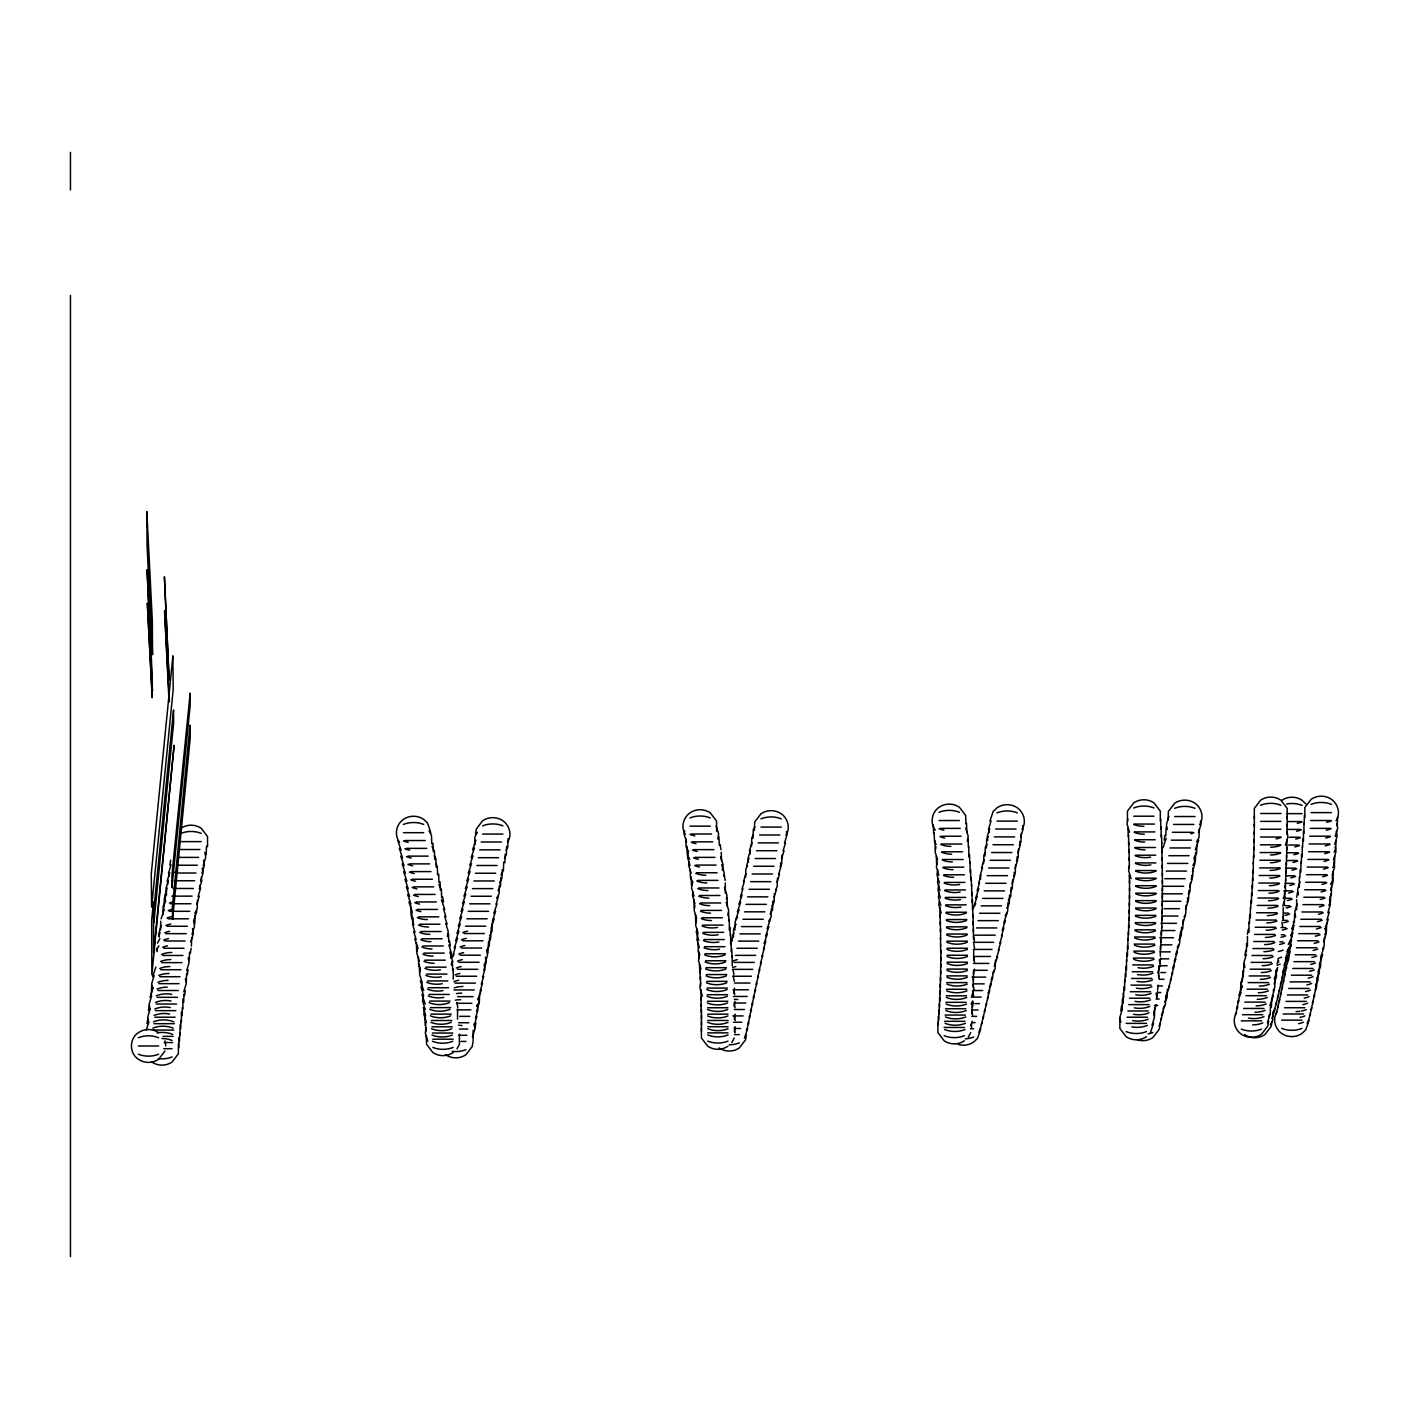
<?xml version="1.0" encoding="UTF-8"?>
<svg xmlns="http://www.w3.org/2000/svg" width="1409" height="1409" viewBox="0 0 1409 1409"><rect width="100%" height="100%" fill="white"/><g stroke="black" fill="none" stroke-linecap="round" stroke-linejoin="round"><path stroke-width="1.5" d="M169.837 865.232L170.683 860.142M160.767 921.187L160.485 929.658M161.084 918.809L164.395 909.157M152.612 976.719L155.906 967.05M151.661 985.437L151.379 993.891M149.97 997.308L153.264 987.639M148.403 1010.64L149.248 1005.568M146.994 1023.674L147.839 1018.601M146.342 1030.067L148.826 1021.93M194.812 923.899L195.094 915.427M196.837 911.306L193.544 920.958M199.285 896.142L196.802 904.261M206.207 854.611L206.489 846.14M207.546 846.703L207.546 836.541L201.276 828.316A17.278 16.432 0 0 0 180.951 828.316M191.395 946.073L191.677 937.601M189.282 960.551L189.563 952.097M190.321 953.347L191.166 948.275M187.274 974.781L188.119 969.709M186.323 981.791L186.604 973.32M184.526 995.599L185.372 990.509M183.681 1002.38L183.963 993.909M182.871 1009.091L182.871 998.928M182.113 1015.73L182.395 1007.259M181.391 1022.282L181.391 1012.12M180.704 1028.746L180.986 1020.292M180.053 1035.139L180.053 1024.977M179.454 1041.445L179.736 1032.973M178.89 1047.644L178.89 1037.5M410.741 906.057L411.023 914.511L413.471 919.091M413.119 920.834L412.555 924.216L415.021 932.353M431.788 843.921L431.506 835.449L429.058 830.87M416.377 942.586L416.659 951.057M433.285 851.74L433.003 843.269M417.381 949.719L416.817 953.1L419.301 961.237M418.35 956.781L418.632 965.235L420.252 968.3M434.747 859.525L434.465 851.054L432.017 846.474M419.266 963.774L419.547 972.228M436.191 867.257L435.909 858.803L434.271 855.739M420.41 969.005L419.565 974.077L422.048 982.214M437.6 874.971L437.318 866.5L435.68 863.453M422.031 982.637L421.168 987.727L423.651 995.864M438.974 882.633L438.692 874.161M440.33 890.259L440.048 881.787M423.44 995.987L422.594 1001.077L425.078 1009.196M441.651 897.815L441.369 889.361L438.903 884.782M424.673 1009.02L423.827 1014.11L426.311 1022.229M424.937 1017.122L425.219 1025.576M425.712 1021.736L425.712 1031.899M426.152 1027.971L425.307 1033.044L427.79 1041.181M426.275 1035.809L426.557 1044.263L432.827 1052.488A17.278 16.432 0 0 0 453.152 1052.488M447.393 936.615L448.238 931.525L445.755 923.406M448.767 942.163L448.485 933.709M450.528 958.173L451.373 953.1L448.89 944.963M452.958 955.196L455.442 947.059M451.496 965.235L452.342 960.163L449.858 952.026M454.262 948.046L457.573 938.376M455.6 940.825L458.894 931.155M456.939 933.533L460.25 923.881M458.312 926.189L461.624 916.537M459.704 918.791L462.997 909.122M461.095 911.324L464.406 901.672M462.504 903.821L465.815 894.151M463.931 896.247L467.224 886.578M465.357 888.621L468.669 878.969M466.802 880.96L470.113 871.308M468.246 873.245L471.557 863.594M469.708 865.496L473.001 855.827M471.152 857.694L474.446 848.042M472.596 849.856L475.907 840.204M452.694 970.537L452.412 962.083M475.502 834.075L476.348 829.003L482.618 820.778A17.278 16.432 0 0 1 502.943 820.778C509.635 825.41 512.26 835.308 507.575 842.212M453.275 979.167L453.275 969.005M457.538 1019.183L457.538 1009.02M475.062 1027.813L475.907 1022.74M476.929 1016.347L474.446 1024.466M481.332 989.928L478.038 999.58M482.53 983.13L480.046 991.249M483.727 976.243L481.244 984.38M473.054 1041.427L472.209 1046.5L465.939 1054.707A17.278 16.432 0 0 1 445.614 1054.707M473.125 1040.353L473.125 1030.208M487.99 953.118L488.271 944.646M494.26 918.791L490.966 928.443M495.651 911.324L492.357 920.993M497.078 903.821L493.766 913.472M498.487 896.247L496.003 904.384M504.862 862.766L505.144 854.312M684.651 830.623L684.087 834.005L686.57 842.142M685.831 838.443L686.113 846.915L688.578 851.494M686.976 846.245L687.257 854.699L689.723 859.279M688.367 852.304L687.522 857.376L690.005 865.513M689.16 861.709L688.596 865.091L691.079 873.228M690.199 869.371L690.48 877.842L692.929 882.421M691.185 876.997L691.467 885.468M692.4 882.879L691.555 887.969L694.038 896.089M693.034 892.108L692.471 895.49L694.954 903.627M693.88 899.594L694.161 908.048M694.972 905.318L694.126 910.408L696.61 918.527M695.465 914.388L695.747 922.86M696.469 920.007L695.623 925.097L698.107 933.234M696.856 928.971L696.293 932.353L698.776 940.49M697.754 934.466L696.909 939.539L699.392 947.676M698.054 943.29L698.336 951.762L699.974 954.809M716.582 831.24L716.582 821.077L710.295 812.852A17.278 16.432 0 0 0 689.987 812.852C683.295 817.484 680.653 827.382 685.338 834.287M698.582 950.37L698.864 958.824M717.797 839.095L718.643 834.005L716.159 825.885M699.357 955.672L698.512 960.762L700.977 968.881M699.498 964.302L699.78 972.774M719.259 845.224L718.977 836.752M700.167 969.48L700.167 979.625M700.502 976.261L700.502 986.423M700.784 982.989L699.938 988.061L702.422 996.198M721.531 860.758L721.249 852.304M701.013 989.629L701.013 999.791M700.925 997.889L701.206 1006.343M722.306 870.163L723.169 865.091L720.686 856.954M701.048 1004.37L701.33 1012.842M701.435 1009.073L701.435 1019.235M723.627 876.151L724.191 872.752L721.707 864.633M701.471 1015.396L701.471 1025.558M701.453 1021.631L701.453 1031.793M701.4 1027.795L701.4 1037.94L707.67 1046.165A17.278 16.432 0 0 0 727.995 1046.165M725.283 893.042L725.283 882.879M726.463 898.872L727.026 895.49L724.543 887.353M727.326 906.357L727.044 897.903M727.854 915.48L728.7 910.408L726.216 902.271M728.893 921.169L728.612 912.697M729.334 930.169L729.334 920.007M730.285 935.735L730.003 927.263M730.637 944.629L730.637 934.466M731.306 941.124L733.79 932.987M735.85 919.249L739.144 909.58M737.365 911.834L740.676 902.183M731.201 951.762L731.201 941.599M738.897 904.367L742.191 894.715M740.429 896.846L742.913 888.727M741.944 889.29L744.428 881.153M743.476 881.664L745.96 873.527M746.488 866.271L748.972 858.134M732.028 957.134L731.747 948.68M732.222 965.834L732.222 955.672M733.649 993.134L734.494 988.061M734.071 1006.343L734.917 1001.271M734.3 1019.235L735.146 1014.163M734.318 1031.793L735.181 1026.721M746.453 1034.629L745.608 1039.701L739.338 1047.926A17.278 16.432 0 0 1 719.03 1047.926M747.686 1028.482L744.392 1038.134M748.954 1022.247L746.471 1030.366M750.24 1015.924L747.756 1024.044M751.561 1009.513L749.077 1017.633M752.899 1003.014L750.416 1011.151M754.255 996.445L751.772 1004.564M755.647 989.787L753.163 997.924M757.056 983.042L754.572 991.179M758.482 976.243L755.999 984.38M759.927 969.357L757.443 977.494M761.388 962.4L758.905 970.537M762.868 955.372L760.384 963.509M764.365 948.275L761.882 956.412M765.862 941.124L763.379 949.243M767.377 933.885L764.065 943.554M768.891 926.594L765.58 936.263M770.406 919.249L767.112 928.901M776.518 889.29L774.034 897.41M779.547 873.985L777.063 882.122M784.038 850.719L781.555 858.856M785.518 842.881L783.034 851.001M933.374 825.005L933.656 833.476M934.185 832.842L934.466 841.296L936.104 844.361M934.96 840.627L935.241 849.099M935.946 846.703L935.1 851.776L937.584 859.913M936.333 856.108L936.615 864.58M937.249 862.097L936.404 867.169L938.87 875.306M937.813 869.74L936.967 874.813L939.451 882.95M938.059 879.005L937.496 882.404L939.979 890.523M938.817 884.852L937.971 889.942L940.437 898.061M939.239 892.355L938.394 897.427L940.86 905.564M939.327 901.478L938.764 904.86L941.247 912.997M939.926 907.167L939.926 917.329M940.208 914.494L940.208 924.639M940.419 921.75L940.419 931.913M940.596 928.954L940.596 939.116M940.437 937.795L940.719 946.267M940.507 944.875L940.789 953.329M940.807 950.194L940.807 960.357M940.789 957.134L940.789 967.296M940.701 964.003L940.701 974.165M940.578 970.801L940.578 980.963M940.402 977.529L940.402 987.691M965.958 823.913L965.676 815.441L959.388 807.234A17.278 16.432 0 0 0 939.081 807.234C931.719 812.236 929.781 823.085 935.259 830.183M940.19 984.186L940.19 994.331M939.909 990.756L939.909 1000.918M966.821 831.786L966.521 823.314M939.592 997.255L939.592 1007.4M939.239 1003.666L939.239 1013.811M938.817 1009.989L938.817 1020.151M938.376 1016.224L938.095 1024.695M967.331 841.296L968.194 836.224L965.711 828.087M937.883 1022.388L937.883 1032.55L944.153 1040.758A17.278 16.432 0 0 0 964.461 1040.758M968.388 847.408L968.106 838.936M968.828 856.866L968.828 846.703M969.779 862.889L969.498 854.418M970.114 872.259L970.114 862.097M970.678 879.885L970.678 869.74M971.488 885.785L971.206 877.314M971.682 895.014L971.682 884.852M972.104 902.5L972.104 892.355M972.474 909.932L972.474 899.787M974.024 905.864L977.318 896.212M975.556 898.396L978.85 888.744M977.071 890.875L979.554 882.756M972.791 917.329L972.791 907.167M978.586 883.302L981.069 875.183M981.562 868.014L984.028 859.877M989.893 821.112L993.186 811.461L997.008 807.815A17.278 16.432 0 0 1 1017.333 807.815C1024.026 812.447 1026.668 822.345 1021.965 829.249M973.073 924.639L973.073 914.494M973.284 931.913L973.284 921.75M973.46 939.116L973.46 928.954M973.672 960.357L973.672 950.194M973.566 974.165L974.429 969.093M973.443 980.963L973.443 970.801M973.267 987.691L973.267 977.529M972.457 1007.4L973.302 1002.327M972.104 1013.811L972.104 1003.666M971.241 1026.386L972.087 1021.314M980.787 1028.764L977.476 1038.433L973.654 1042.061A17.278 16.432 0 0 1 958.173 1044.404M982.232 1022.617L978.938 1032.269M983.711 1016.365L981.228 1024.502M985.208 1010.024L982.725 1018.161M986.723 1003.613L984.239 1011.75M988.237 997.114L985.754 1005.251M989.787 990.527L987.304 998.664M991.32 983.869L988.026 993.521M992.887 977.124L989.594 986.793M994.455 970.308L991.143 979.977M997.607 956.464L994.296 966.116M999.175 949.437L996.691 957.556M1000.76 942.322L998.276 950.459M1002.327 935.171L999.844 943.29M1003.895 927.932L1001.412 936.069M1005.462 920.641L1002.169 930.292M1007.03 913.279L1003.719 922.948M1127.869 818.999L1127.024 824.071L1129.507 832.208M1127.993 828.527L1128.274 836.999M1128.609 834.639L1128.609 844.801M1128.891 842.406L1128.891 852.568M1129.12 850.138L1129.12 860.3M1129.313 857.817L1129.313 867.979M1129.437 865.461L1128.591 870.551L1131.075 878.67M1129.225 874.76L1129.507 883.214M1129.542 880.607L1129.542 890.77M1129.507 888.11L1129.507 898.273M1129.437 895.56L1129.437 905.705M1129.296 902.94L1129.296 913.102M1129.12 910.267L1129.12 920.429M1128.891 917.541L1128.891 927.703M1128.609 924.762L1128.609 934.924M1128.274 931.913L1127.993 940.384M1127.904 938.993L1127.904 949.155M1127.464 946.02L1127.464 956.183M1126.989 952.977L1126.707 961.431M1126.478 959.846L1126.478 970.008M1125.914 966.662L1125.914 976.807M1125.298 973.39L1125.016 981.862M1124.646 980.048L1124.646 990.21M1123.942 986.617L1123.66 995.089M1123.22 993.116L1123.22 1003.278M1120.771 1010.957L1121.617 1005.885M1119.873 1018.284L1119.873 1028.447L1126.143 1036.672A17.278 16.432 0 0 0 1146.468 1036.672M1160.311 821.288L1160.311 811.126L1154.024 802.901A17.278 16.432 0 0 0 1133.717 802.901L1127.429 811.126L1127.429 821.288M1160.752 829.161L1160.752 818.999M1161.139 836.999L1161.139 826.836M1161.756 843.11L1161.474 834.639M1161.756 852.568L1161.756 842.406M1166.141 827.242L1165.859 835.696M1162.918 847.954L1166.212 838.285M1164.133 840.151L1164.979 835.079M1162.002 860.3L1162.002 850.138M1162.178 867.979L1162.178 857.817M1162.302 875.623L1162.302 865.461M1162.39 883.214L1162.39 873.069M1162.407 890.77L1162.407 880.607M1162.372 898.273L1162.372 888.11M1162.302 905.705L1162.302 895.56M1162.178 913.102L1162.178 902.94M1161.985 920.429L1161.985 910.267M1161.756 927.703L1161.756 917.541M1161.474 934.924L1161.756 926.453M1161.139 942.075L1161.139 931.913M1160.769 949.155L1160.769 938.993M1160.347 956.183L1160.347 946.02M1159.871 963.122L1160.717 958.05M1158.779 976.807L1158.779 966.662M1157.511 990.21L1158.357 985.12M1156.824 996.779L1157.67 991.707M1156.155 1004.617L1153.672 1012.754M1154.482 1016.03L1154.764 1007.576M1153.584 1023.374L1150.29 1033.026M1160.047 1024.237L1159.202 1029.31L1152.932 1037.517A17.278 16.432 0 0 1 1137.433 1039.86M1161.615 1018.073L1159.149 1026.192M1163.2 1011.821L1160.717 1019.94M1164.785 1005.48L1161.492 1015.132M1169.558 985.965L1166.265 995.617M1171.161 979.29L1168.677 987.427M1172.746 972.545L1170.263 980.682M1174.331 965.729L1171.848 973.866M1175.899 958.842L1172.605 968.494M1177.466 951.868L1174.173 961.537M1179.034 944.84L1175.722 954.492M1185.128 916.044L1182.644 924.163M1198.689 840.151L1195.378 849.803M1254.345 816.304L1254.345 826.449M1254.292 824.142L1254.292 834.304M1254.204 831.962L1254.204 842.124M1254.045 839.746L1254.045 849.891M1253.834 847.478L1253.834 857.641M1253.587 855.175L1253.305 863.629M1253.27 862.819L1253.27 872.981M1252.918 870.427L1252.918 880.59M1252.495 877.983L1252.495 888.146M1252.037 885.486L1252.037 895.648M1251.527 892.936L1251.527 903.099M1250.963 900.333L1250.681 908.805M1250.347 907.678L1250.347 917.84M1249.695 914.969L1249.413 923.423M1248.99 922.191L1248.99 932.335M1247.388 934.414L1248.233 929.341M1247.441 936.439L1247.441 946.584M1246.613 943.466L1246.331 951.92M1244.887 955.496L1245.732 950.423M1235.358 1014.709L1237.842 1006.572M1236.538 1008.457L1239.022 1000.32M1237.701 1002.116L1240.994 992.447M1242.861 970.854L1242.579 979.325M1243.865 964.108L1243.583 972.58M1238.828 995.687L1242.139 986.018M1287.192 818.576L1287.192 808.414L1280.922 800.206A17.278 16.432 0 0 0 1260.597 800.206L1254.327 808.414L1254.327 818.576M1287.21 826.449L1287.21 816.304M1287.157 834.304L1287.157 824.142M1286.91 849.891L1286.91 839.746M1286.716 857.641L1286.716 847.478M1286.452 865.337L1286.452 855.175M1286.135 872.981L1286.135 862.819M1285.783 880.59L1285.783 870.427M1285.36 888.146L1285.642 879.674M1283.212 917.84L1283.212 907.678M1268.699 1020.873L1267.853 1025.946L1261.583 1034.171A17.278 16.432 0 0 1 1241.259 1034.171C1234.566 1029.539 1231.924 1019.64 1236.626 1012.736M1269.914 1014.709L1267.431 1022.828M1277.576 969.198L1274.282 978.85M1271.411 1007.188L1271.693 998.717M1273.384 995.687L1270.09 1005.339M1274.493 989.188L1272.01 997.308M1304.435 815.424L1304.153 823.895M1303.959 823.296L1303.959 833.441M1303.448 831.116L1303.448 841.261M1272.045 1021.296L1271.2 1026.368L1264.912 1034.593A17.278 16.432 0 0 1 1244.605 1034.593M1302.885 838.901L1302.603 847.355M1275.163 1008.879L1271.869 1018.531M1302.268 846.633L1302.268 856.795M1276.73 1002.539L1273.419 1012.19M1301.599 854.347L1301.317 862.801M1278.28 996.11L1275.797 1004.247M1300.894 862.009L1300.894 872.153M1279.812 989.594L1277.329 997.731M1275.99 1013.987L1278.474 1005.85M1281.345 983.006L1278.861 991.143M1300.12 869.617L1299.838 878.071M1277.417 1007.734L1279.9 999.597M1278.826 1001.394L1281.309 993.257M1282.859 976.349L1280.376 984.468M1299.309 877.173L1299.309 887.335M1280.217 994.965L1282.701 986.828M1284.356 969.603L1281.873 977.723M1281.591 988.449L1284.075 980.329M1285.836 962.77L1282.542 972.439M1296.703 897.234L1297.548 892.144M1282.93 981.862L1285.413 973.742M1287.298 955.883L1284.004 965.535M1296.615 899.558L1296.615 909.703M1284.268 975.204L1286.752 967.067M1285.554 968.459L1288.865 958.807M1288.742 948.926L1285.448 958.578M1294.607 914.194L1294.325 922.648M1286.822 961.643L1290.133 951.973M1290.168 941.881L1289.834 951.181M1293.532 921.416L1293.251 929.887M1337.3 825.586L1337.581 817.114M1309.102 1020.151L1305.791 1029.82L1301.969 1033.449A17.278 16.432 0 0 1 1281.662 1033.449C1274.969 1028.817 1272.327 1018.936 1277.012 1012.032M1310.546 1013.987L1307.253 1023.656M1311.973 1007.734L1309.489 1015.871M1313.382 1001.394L1310.898 1009.531M1314.773 994.965L1312.29 1003.102M1329.339 911.975L1326.855 920.112M1322.628 954.756L1319.317 964.408M1323.826 947.781L1320.532 957.451M1328.317 919.267L1325.006 928.936M171.017 864.879L168.534 873.016L169.098 876.398M169.732 872.629L167.248 880.766L167.812 884.148M168.464 880.343L165.98 888.48L166.544 891.862M167.195 888.005L164.712 896.142L165.558 901.214M166.79 894.081L164.342 898.66L164.06 907.132M165.575 901.654L163.127 906.234L162.845 914.688M161.278 925.519L158.794 933.656L159.358 937.038M158.53 935.911L160.168 932.864M157.456 943.185L159.904 938.605M156.399 950.406L158.865 945.826M203.231 865.531L205.714 857.394L204.869 852.322M201.91 873.351L204.393 865.232L203.548 860.142M200.606 881.153L203.09 873.016L202.244 867.944M199.321 888.903L201.804 880.766L201.24 877.384M154.18 975.521L151.696 983.658L152.26 987.04M198.053 896.6L200.536 888.48L199.972 885.081M194.741 913.402L197.207 908.823L197.489 900.369M151.644 995.881L149.16 1004.018L150.006 1009.091M150.147 1009.073L147.663 1017.21L148.509 1022.282M192.011 934.396L194.495 926.259L193.649 921.187M190.867 941.793L193.35 933.656L192.505 928.584M186.622 970.766L189.105 962.629L188.26 957.539M183.769 991.777L186.252 983.658L185.407 978.568M164.941 1051.061L158.671 1059.269A17.278 16.432 0 0 1 138.346 1059.269C129.152 1053.263 129.152 1038.68 138.346 1032.674A17.278 16.432 0 0 1 158.671 1032.674M477.352 832.332L474.903 836.911L474.622 845.365M506.13 850.12L507.768 847.056L508.05 838.602M504.686 857.993L506.324 854.946L506.606 846.474M452.518 957.204L454.156 954.157M451.25 964.214L452.888 961.167M500.952 875.148L503.418 870.568L503.7 862.114M499.508 882.915L501.956 878.335L502.238 869.864M498.064 890.629L500.512 886.032L500.794 877.578M496.62 898.29L499.085 893.711L499.367 885.239M489.575 935.858L492.023 931.261L492.305 922.807M488.201 943.202L490.667 938.605L490.948 930.151M486.862 950.476L489.31 945.897L489.592 937.425M485.031 963.333L487.514 955.196L486.669 950.124M483.745 970.414L486.228 962.277L485.383 957.204M482.494 977.441L484.96 969.304L484.115 964.214M476.894 1006.308L479.342 1001.729L479.624 993.257M476.577 1011.433L479.06 1003.296L478.215 998.206M456.974 1048.842L459.422 1044.263L459.422 1034.1M475.502 1017.985L477.986 1009.866L477.14 1004.776M472.438 1037.183L474.921 1029.046L474.076 1023.973M754.889 826.872L753.251 829.919L752.97 838.39M753.428 834.744L751.79 837.791L751.508 846.263M751.966 842.582L749.482 850.719L750.046 854.101M750.469 850.384L747.985 858.521L748.549 861.903M747.474 865.866L745.837 868.913L745.555 877.384M737.629 916.942L735.163 921.521L734.882 929.993M736.114 924.234L733.649 928.813L733.367 937.267M785.923 835.22C790.608 828.316 787.983 818.418 781.291 813.803A17.278 16.432 0 0 0 760.966 813.803L754.696 822.011L754.414 830.482M730.637 943.202L732.275 940.138M784.478 843.128L786.962 835.009L786.398 831.609M780.075 866.641L781.713 863.594L781.995 855.122M778.578 874.408L781.062 866.271L780.498 862.889M775.549 889.801L777.187 886.737L777.469 878.283M771.692 906.515L774.14 901.936L774.422 893.465M770.159 914.036L772.608 909.457L772.889 900.985M768.627 921.504L771.093 916.924L771.375 908.453M731.817 1042.519L734.265 1037.94M991.055 820.901L988.572 829.02L989.136 832.42M989.699 828.774L987.216 836.893L987.779 840.292M988.325 836.611L986.687 839.658L986.406 848.13M986.916 844.414L985.278 847.461L984.997 855.932M985.49 852.163L983.852 855.228L983.57 863.682M982.566 867.557L980.083 875.676L980.646 879.075M973.32 908.206L975.768 903.627M1020.644 837.157L1023.128 829.02L1022.564 825.639M1019.306 845.03L1020.944 841.983L1021.226 833.512M1017.914 852.868L1020.398 844.731L1019.834 841.349M1016.523 860.67L1018.143 857.623L1018.425 849.151M1015.079 868.437L1017.562 860.3L1016.999 856.919M1013.635 876.151L1015.273 873.087L1015.554 864.633M1012.155 883.813L1014.639 875.676L1014.075 872.294M1010.658 891.439L1012.296 888.392L1012.578 879.921M1008.333 900.545L1010.799 895.965L1011.081 887.494M1006.819 908.065L1009.267 903.486L1009.549 895.014M1005.269 915.533L1007.734 910.954L1008.016 902.482M971.417 997.396L973.901 989.259L973.055 984.186M971.153 1003.965L972.774 1000.918M992.729 973.091L995.177 968.494L995.459 960.04M968.282 1037.13L970.748 1032.55M1168.924 816.304L1166.441 824.441L1167.286 829.531M1199.623 824.67C1204.308 817.766 1201.666 807.868 1194.973 803.253A17.278 16.432 0 0 0 1174.666 803.253L1168.378 811.461L1168.096 819.932M1198.513 832.578L1200.996 824.441L1200.433 821.06M1196.558 841.983L1199.024 837.386L1199.306 828.932M1194.163 857.605L1196.628 853.026L1196.91 844.555M1192.912 865.373L1195.378 860.776L1195.66 852.322M1124.065 996.48L1122.427 999.545L1122.145 1007.999M1192.454 871.555L1194.938 863.418L1194.092 858.345M1191.133 879.216L1192.771 876.169L1193.053 867.697M1122.392 1009.073L1119.908 1017.21L1120.754 1022.282M1189.777 886.842L1192.261 878.705L1191.697 875.324M1188.403 894.416L1190.041 891.369L1190.323 882.897M1186.994 901.936L1188.632 898.889L1188.914 890.418M1185.568 909.404L1188.051 901.267L1187.488 897.885M1184.124 916.819L1185.744 913.754L1186.026 905.3M1157.705 973.055L1160.188 964.936L1159.343 959.846M1180.319 932.987L1182.785 928.408L1183.067 919.954M1178.805 940.226L1181.27 935.646L1181.552 927.175M1177.272 947.394L1179.738 942.815L1180.02 934.343M1151.998 1025.329L1154.482 1017.21L1153.918 1013.828M1164.662 1002.204L1167.128 997.625L1167.409 989.153M1163.077 1008.703L1165.525 1004.124L1165.807 995.67M1285.431 845.171L1287.914 837.034L1287.069 831.962M1246.454 954.245L1243.971 962.382L1244.816 967.455M1283.264 898.695L1285.748 890.558L1284.902 885.486M1243.478 974.464L1240.994 982.601L1241.84 987.674M1242.403 981.051L1240.783 984.098L1240.501 992.57M1282.754 906.146L1285.237 898.026L1284.392 892.936M1300.084 881.629L1297.601 889.766L1298.464 894.838M1336.067 820.742C1340.752 813.838 1338.127 803.958 1331.435 799.326A17.278 16.432 0 0 0 1311.11 799.326L1304.84 807.533L1304.84 817.696M1297.266 903.838L1294.783 911.975L1295.628 917.065M1335.204 836.506L1337.687 828.369L1336.842 823.296M1334.675 844.326L1337.159 836.189L1336.313 831.116M1291.789 928.513L1293.427 925.466M1294.061 925.519L1292.423 928.584L1292.141 937.038M1334.112 852.11L1335.75 849.046L1336.031 840.592M1290.45 935.752L1292.088 932.688M1292.934 932.617L1290.45 940.754L1291.296 945.844M1276.959 963.633L1278.597 960.568M1288.266 944.435L1290.714 939.856M1333.495 859.86L1335.979 851.723L1335.133 846.633M1290.116 942.709L1291.754 939.662M1276.043 970.519L1277.681 967.455M1286.875 951.551L1289.323 946.971M1291.366 945.087L1288.918 949.666L1288.636 958.138M1332.826 867.557L1334.464 864.492L1334.746 856.038M1332.121 875.218L1334.605 867.081L1333.759 862.009M1274.106 984.063L1276.589 975.926L1275.744 970.854M1273.067 990.738L1274.705 987.674L1274.986 979.22M1330.536 884.359L1332.984 879.762L1333.266 871.308M1330.536 890.382L1333.02 882.263L1332.174 877.173M1329.691 897.903L1331.329 894.838L1331.611 886.384M1268.628 1016.576L1270.249 1013.529L1270.531 1005.057M1328.793 905.353L1330.431 902.306L1330.712 893.834M1327.842 912.768L1330.325 904.631L1329.48 899.558M1270.302 1024.783L1272.767 1020.204L1273.049 1011.75M1324.759 934.625L1326.397 931.578L1326.679 923.106M1323.667 941.793L1326.151 933.656L1325.305 928.584M1322.523 948.891L1324.161 945.844L1324.442 937.372M1318.084 971.294L1320.55 966.715L1320.832 958.261M1316.816 978.128L1319.264 973.531L1319.564 965.077M1315.53 984.856L1317.979 980.277L1318.26 971.823M1315.02 989.999L1316.658 986.952L1316.939 978.48M1313.664 996.586L1316.147 988.449L1315.583 985.067M1311.11 812.623L1331.435 812.623M1260.597 813.504L1280.922 813.504M1286.611 813.645L1302.11 813.645M1133.717 816.198L1154.024 816.198M1174.666 816.533L1194.973 816.533M939.081 820.531L959.388 820.531M1310.705 820.514L1331.012 820.514M997.008 821.112L1017.333 821.112M1260.615 821.377L1280.922 821.377M1287.615 821.553L1301.335 821.553M1134.157 824.071L1154.464 824.071M1173.574 824.441L1193.881 824.441M689.987 826.15L710.295 826.15M760.966 827.083L781.291 827.083M939.944 828.386L960.251 828.386M1310.247 828.369L1330.554 828.369M995.687 829.02L1016.012 829.02M1260.579 829.232L1280.887 829.232M1286.769 829.408L1300.489 829.408M1134.544 831.909L1154.852 831.909M1172.429 832.314L1192.736 832.314M403.397 832.684L423.704 832.684M691.203 834.005L711.527 834.005M482.618 834.075L502.943 834.075M759.539 835.009L779.846 835.009M940.754 836.224L961.061 836.224M1309.736 836.189L1330.043 836.189M994.349 836.893L1014.656 836.893M1260.474 837.034L1280.781 837.034M1289.446 837.245L1299.609 837.245M1134.879 839.729L1155.204 839.729M1171.249 840.151L1191.556 840.151M404.911 840.539L425.236 840.539M180.951 841.613L201.276 841.613M692.4 841.842L712.707 841.842M481.173 841.983L501.498 841.983M758.077 842.881L778.384 842.881M941.511 844.026L961.819 844.026M1309.155 843.973L1329.48 843.973M992.958 844.731L1013.282 844.731M1260.315 844.819L1280.64 844.819M1288.531 845.03L1298.675 845.03M1135.161 847.496L1155.486 847.496M1170.034 847.954L1190.341 847.954M406.408 848.359L426.716 848.359M179.612 849.521L199.919 849.521M479.729 849.856L500.036 849.856M693.545 849.627L713.852 849.627M756.598 850.719L776.923 850.719M942.234 851.776L962.541 851.776M1308.538 851.723L1328.863 851.723M991.566 852.533L1011.873 852.533M1260.122 852.551L1280.429 852.551M1287.544 852.78L1297.707 852.78M1135.407 855.21L1155.715 855.21M1168.783 855.703L1189.09 855.703M407.87 856.126L428.195 856.126M178.274 857.394L198.599 857.394M694.655 857.376L714.962 857.376M478.267 857.694L498.592 857.694M755.118 858.521L775.426 858.521M942.903 859.508L963.21 859.508M1307.887 859.42L1328.194 859.42M990.122 860.3L1010.447 860.3M1259.857 860.247L1280.182 860.247M1286.523 860.494L1296.685 860.494M1135.584 862.907L1155.891 862.907M1167.497 863.418L1187.805 863.418M409.315 863.876L429.639 863.876M695.729 865.091L716.036 865.091M176.953 865.232L197.278 865.232M476.823 865.496L497.13 865.496M753.621 866.271L773.928 866.271M943.519 867.169L963.826 867.169M1307.165 867.081L1327.472 867.081M988.678 868.014L1008.985 868.014M1259.558 867.909L1279.865 867.909M1285.466 868.155L1295.628 868.155M1135.707 870.551L1156.032 870.551M1166.176 871.079L1186.501 871.079M410.724 871.59L431.048 871.59M696.75 872.752L717.075 872.752M175.649 873.016L195.974 873.016M475.379 873.245L495.686 873.245M752.107 873.985L772.431 873.985M944.083 874.813L964.408 874.813M1306.407 874.69L1326.714 874.69M987.198 875.676L1007.523 875.676M1259.188 875.5L1279.495 875.5M1286.153 875.782L1294.536 875.782M1135.795 878.142L1156.102 878.142M1164.838 878.705L1185.145 878.705M412.115 879.251L432.422 879.251M697.737 880.378L718.062 880.378M174.364 880.766L194.689 880.766M473.935 880.96L494.242 880.96M750.592 881.664L770.917 881.664M944.611 882.404L964.918 882.404M1305.597 882.263L1325.904 882.263M1258.765 883.056L1279.09 883.056M985.719 883.302L1006.026 883.302M1285.008 883.355L1293.392 883.355M1135.813 885.697L1156.12 885.697M1163.447 886.279L1183.771 886.279M413.453 886.86L433.778 886.86M698.688 887.969L718.995 887.969M173.096 888.48L193.403 888.48M472.491 888.621L492.798 888.621M749.077 889.29L769.384 889.29M1304.734 889.766L1325.041 889.766M945.087 889.942L965.394 889.942M1258.307 890.558L1278.632 890.558M984.204 890.875L1004.511 890.875M1283.828 890.858L1292.212 890.858M1135.795 893.183L1156.102 893.183M1162.038 893.799L1182.362 893.799M414.774 894.433L435.082 894.433M699.586 895.49L719.893 895.49M171.845 896.142L192.152 896.142M471.064 896.247L491.371 896.247M747.545 896.846L767.87 896.846M945.509 897.427L965.817 897.427M1303.836 897.234L1324.143 897.234M1257.797 898.026L1278.104 898.026M1286.188 898.326L1290.996 898.326M982.672 898.396L1002.997 898.396M1135.707 900.633L1156.014 900.633M1162.214 901.267L1180.936 901.267M416.042 901.954L436.367 901.954M700.449 902.975L720.756 902.975M170.612 903.75L190.919 903.75M469.637 903.821L489.945 903.821M746.03 904.367L766.337 904.367M1302.885 904.631L1323.21 904.631M945.879 904.86L966.204 904.86M1257.233 905.423L1277.54 905.423M981.14 905.864L1001.447 905.864M1284.938 905.74L1289.746 905.74M1135.584 908.012L1155.891 908.012M1163.975 908.682L1179.474 908.682M417.293 909.439L437.6 909.439M701.259 910.408L721.567 910.408M169.397 911.306L189.722 911.306M468.228 911.324L488.536 911.324M744.498 911.834L764.805 911.834M1301.898 911.975L1322.223 911.975M946.214 912.239L966.521 912.239M1256.617 912.75L1276.941 912.75M979.59 913.279L999.897 913.279M1283.652 913.085L1288.46 913.085M1135.39 915.357L1155.715 915.357M1162.495 916.044L1177.994 916.044M418.508 916.854L438.815 916.854M702.017 917.77L722.341 917.77M168.217 918.809L188.524 918.809M466.819 918.791L487.144 918.791M742.966 919.249L763.291 919.249M1300.877 919.267L1321.184 919.267M946.478 919.566L966.785 919.566M1255.965 920.042L1276.29 920.042M978.022 920.641L998.347 920.641M1282.331 920.376L1287.157 920.376M1135.161 922.631L1155.486 922.631M1160.998 923.335L1176.497 923.335M419.671 924.216L439.978 924.216M702.739 925.097L723.064 925.097M465.446 926.189L485.753 926.189M167.055 926.259L187.362 926.259M1299.82 926.488L1320.127 926.488M741.451 926.594L761.758 926.594M946.707 926.84L967.014 926.84M1255.26 927.263L1275.585 927.263M1280.992 927.615L1285.818 927.615M976.472 927.932L996.779 927.932M1134.879 929.834L1155.204 929.834M1161.263 930.556L1174.983 930.556M420.798 931.525L441.105 931.525M703.408 932.353L723.733 932.353M464.072 933.533L484.379 933.533M165.91 933.656L186.235 933.656M1298.711 933.656L1319.018 933.656M739.936 933.885L760.244 933.885M946.866 934.044L967.19 934.044M1254.521 934.414L1274.828 934.414M1281.239 934.783L1284.444 934.783M974.887 935.171L995.212 935.171M1134.562 936.985L1154.869 936.985M1159.73 937.725L1173.45 937.725M421.89 938.781L442.197 938.781M704.042 939.539L724.349 939.539M462.716 940.825L483.04 940.825M1297.566 940.754L1317.891 940.754M164.8 941.001L185.125 941.001M738.422 941.124L758.729 941.124M946.989 941.177L967.314 941.177M1253.728 941.511L1274.035 941.511M1279.83 941.881L1283.053 941.881M973.32 942.322L993.627 942.322M1134.175 944.083L1154.482 944.083M1161.756 944.84L1171.901 944.84M422.929 945.967L443.254 945.967M704.623 946.689L724.931 946.689M1296.403 947.781L1316.711 947.781M461.395 948.046L481.702 948.046M163.726 948.275L184.051 948.275M736.925 948.275L757.232 948.275M947.059 948.257L967.384 948.257M1252.883 948.539L1273.208 948.539M973.337 949.437L992.059 949.437M1133.752 951.093L1154.059 951.093M1160.188 951.868L1170.351 951.868M423.933 953.1L444.258 953.1M705.152 953.752L725.459 953.752M1295.188 954.756L1315.495 954.756M460.074 955.196L480.399 955.196M947.095 955.267L967.402 955.267M162.687 955.478L182.994 955.478M735.428 955.372L755.752 955.372M1252.02 955.496L1272.327 955.496M974.975 956.464L990.474 956.464M1133.276 958.05L1153.584 958.05M1160.4 958.842L1168.783 958.842M424.902 960.163L445.209 960.163M705.627 960.762L725.934 960.762M1293.955 961.643L1314.262 961.643M458.788 962.277L479.113 962.277M947.059 962.206L967.367 962.206M161.665 962.629L181.972 962.629M733.966 962.4L754.273 962.4M1251.104 962.382L1271.411 962.382M973.408 963.421L988.907 963.421M1132.748 964.936L1153.073 964.936M1158.832 965.729L1167.198 965.729M425.817 967.155L446.125 967.155M706.05 967.684L726.375 967.684M1292.687 968.459L1312.994 968.459M946.989 969.093L967.296 969.093M457.538 969.304L477.845 969.304M732.504 969.357L752.811 969.357M1250.135 969.198L1270.46 969.198M160.679 969.709L180.986 969.709M973.619 970.308L987.322 970.308M1132.184 971.734L1152.509 971.734M1160.805 972.545L1165.613 972.545M426.698 974.077L447.005 974.077M706.437 974.552L726.762 974.552M1291.384 975.204L1311.691 975.204M946.848 975.891L967.173 975.891M1249.149 975.926L1269.456 975.926M456.287 976.243L476.612 976.243M732.662 976.243L751.367 976.243M159.728 976.719L180.035 976.719M972.051 977.124L985.754 977.124M1131.586 978.462L1151.893 978.462M1159.22 979.29L1164.028 979.29M427.526 980.946L447.833 980.946M706.772 981.351L727.097 981.351M1290.063 981.862L1310.37 981.862M946.689 982.619L966.997 982.619M1248.11 982.601L1268.435 982.601M455.089 983.13L475.397 983.13M734.441 983.042L749.94 983.042M158.812 983.658L179.137 983.658M974.042 983.869L984.204 983.869M1130.916 985.12L1151.241 985.12M1157.617 985.965L1162.443 985.965M428.301 987.727L448.608 987.727M707.054 988.061L727.379 988.061M1288.707 988.449L1309.031 988.449M946.461 989.259L966.768 989.259M1247.053 989.188L1267.36 989.188M453.909 989.928L474.217 989.928M733.032 989.787L748.531 989.787M157.931 990.509L178.256 990.509M972.492 990.527L982.654 990.527M1130.229 991.707L1150.537 991.707M1157.634 992.552L1160.84 992.552M429.041 994.437L449.348 994.437M707.3 994.701L727.608 994.701M1287.35 994.965L1307.658 994.965M1245.961 995.687L1266.268 995.687M946.196 995.828L966.504 995.828M457.573 996.656L473.072 996.656M733.42 996.445L747.14 996.445M972.738 997.114L981.122 997.114M157.086 997.308L177.411 997.308M1129.49 998.206L1149.797 998.206M1156.032 999.051L1159.255 999.051M429.727 1001.077L450.035 1001.077M707.477 1001.271L727.801 1001.271M1285.941 1001.394L1306.266 1001.394M1244.834 1002.116L1265.141 1002.116M945.879 1002.327L966.187 1002.327M735.621 1003.014L745.766 1003.014M456.446 1003.296L471.945 1003.296M974.781 1003.613L979.59 1003.613M156.293 1004.018L176.601 1004.018M1128.715 1004.617L1149.022 1004.617M1154.447 1005.48L1157.67 1005.48M430.361 1007.629L450.669 1007.629M707.617 1007.752L727.925 1007.752M1284.532 1007.734L1304.857 1007.734M1243.671 1008.457L1263.979 1008.457M945.509 1008.738L965.817 1008.738M734.283 1009.513L744.428 1009.513M457.132 1009.866L470.853 1009.866M973.267 1010.024L978.093 1010.024M155.518 1010.64L175.843 1010.64M1127.887 1010.957L1148.212 1010.957M1283.106 1013.987L1303.413 1013.987M430.96 1014.11L451.267 1014.11M707.705 1014.163L728.013 1014.163M1242.474 1014.709L1262.799 1014.709M945.104 1015.061L965.412 1015.061M732.962 1015.924L743.124 1015.924M459.651 1016.347L469.796 1016.347M971.77 1016.365L976.596 1016.365M154.796 1017.21L175.103 1017.21M1127.041 1017.21L1147.349 1017.21M1281.662 1020.151L1301.969 1020.151M431.489 1020.503L451.813 1020.503M707.741 1020.486L728.066 1020.486M1241.259 1020.873L1261.583 1020.873M944.646 1021.314L964.971 1021.314M733.455 1022.247L741.821 1022.247M458.629 1022.74L468.774 1022.74M971.911 1022.617L975.116 1022.617M1126.143 1023.374L1146.468 1023.374M154.109 1023.674L174.417 1023.674M431.999 1026.809L452.307 1026.809M707.741 1026.721L728.048 1026.721M944.153 1027.46L964.461 1027.46M735.745 1028.482L740.57 1028.482M970.449 1028.764L973.654 1028.764M459.422 1029.046L467.788 1029.046M153.458 1030.067L173.783 1030.067M432.44 1033.044L452.747 1033.044M707.67 1032.867L727.995 1032.867M734.529 1034.629L739.338 1034.629M458.471 1035.28L466.855 1035.28M163.021 1036.355L173.166 1036.355M432.827 1039.19L453.152 1039.19M461.113 1041.427L465.939 1041.427M164.237 1042.572L172.62 1042.572M138.346 1045.971L158.671 1045.971M163.726 1048.701L172.092 1048.701M1305.932 803.993L1302.11 800.347A17.278 16.432 0 0 0 1281.803 800.347M441.44 899.77L444.733 909.439M443.465 908.717L445.931 916.854M444.628 916.097L447.111 924.216M399.575 842.335C394.097 835.238 396.035 824.388 403.397 819.386A17.278 16.432 0 0 1 423.704 819.386L427.526 823.015L430.837 832.684M401.089 850.191L397.796 840.539M402.587 858.011L399.293 848.359M404.048 865.795L400.755 856.126M405.493 873.545L402.199 863.876M406.902 881.241L403.608 871.59M408.293 888.903L404.982 879.251M409.632 896.529L406.338 886.86M410.952 904.102L407.641 894.433M413.859 924.991L411.375 916.854L412.221 911.782L408.927 901.954M416.166 939.662L413.682 931.525M418.068 948.433L414.757 938.781M423.704 990.597L420.393 980.946M425.219 1004.089L421.907 994.437M425.712 1015.766L423.246 1007.629M1284.11 902.024L1284.673 905.423M1282.842 916.66L1283.405 920.042M1281.855 922.191L1282.701 927.263M1277.963 959.001L1278.527 962.382M1158.445 975.081L1159.008 978.462M1156.084 993.116L1156.93 998.206M973.584 936.104L974.429 941.177M973.654 943.185L974.5 948.257M973.654 957.134L974.5 962.206M972.774 990.756L973.619 995.828M971.699 1009.989L972.545 1015.061M971.03 1024.079L971.594 1027.46M720.14 844.555L720.985 849.627M724.332 875.306L725.177 880.378M733.032 969.48L733.878 974.552M733.367 976.261L734.212 981.351M733.878 989.629L734.723 994.701M734.212 1002.68L735.058 1007.752M734.336 1015.396L735.181 1020.486M734.265 1027.795L735.111 1032.867M442.637 896.881L443.483 901.954M449.524 940.895L450.369 945.967M456.956 1002.539L457.802 1007.629M178.379 1043.629L178.379 1053.773L172.092 1061.999A17.278 16.432 0 0 1 151.785 1061.999M156.61 948.275L157.174 951.656M164.941 1040.899L165.786 1045.971M169.379 700.942L164.571 610.802L169.062 702.105M70.45 152.401L70.45 189.951M70.45 295.45L70.45 1256.599M408.205 842.335A17.278 10.162 0 0 1 403.397 840.891M403.397 824.459A17.278 10.162 0 0 1 423.704 824.459M694.796 835.819A17.278 10.162 0 0 1 689.987 834.375M689.987 817.942A17.278 10.162 0 0 1 710.295 817.942M943.907 830.183A17.278 10.162 0 0 1 939.081 828.739M939.081 812.306A17.278 10.162 0 0 1 959.388 812.306M1143.861 826.361A17.278 10.162 0 0 1 1133.717 824.424M1133.717 807.991A17.278 10.162 0 0 1 1154.024 807.991M1260.597 805.279A17.278 10.162 0 0 1 1280.922 805.279M1331.435 820.831A17.278 10.162 0 0 1 1326.609 822.275M1311.11 804.398A17.278 10.162 0 0 1 1331.435 804.398M1302.11 821.87A17.278 10.162 0 0 1 1297.302 823.314M1286.611 803.993A17.278 10.162 0 0 1 1302.11 805.437M1174.666 808.326A17.278 10.162 0 0 1 1194.973 808.326M997.008 812.905A17.278 10.162 0 0 1 1017.333 812.905M760.966 818.876A17.278 10.162 0 0 1 781.291 818.876M482.618 825.868A17.278 10.162 0 0 1 502.943 825.868M180.951 833.406A17.278 10.162 0 0 1 201.276 833.406M409.737 850.191A17.278 10.162 0 0 1 404.911 848.746M696.028 843.674A17.278 10.162 0 0 1 691.203 842.23M944.752 838.056A17.278 10.162 0 0 1 939.944 836.611M1144.319 834.234A17.278 10.162 0 0 1 1134.157 832.296M1331.012 828.721A17.278 10.162 0 0 1 1326.204 830.165M1301.335 829.76A17.278 10.162 0 0 1 1296.509 831.204M1193.881 832.666A17.278 10.162 0 0 1 1190.746 833.723M411.217 858.011A17.278 10.162 0 0 1 406.408 856.566M697.208 851.494A17.278 10.162 0 0 1 692.4 850.05M950.899 846.386A17.278 10.162 0 0 1 940.754 844.449M1144.707 842.071A17.278 10.162 0 0 1 1134.544 840.134M1280.887 837.439A17.278 10.162 0 0 1 1276.061 838.883M1330.554 836.576A17.278 10.162 0 0 1 1325.746 838.02M1300.489 837.633A17.278 10.162 0 0 1 1295.681 839.077M412.696 865.795A17.278 10.162 0 0 1 407.87 864.351M698.353 859.279A17.278 10.162 0 0 1 693.545 857.852M951.674 854.171A17.278 10.162 0 0 1 941.511 852.234M1145.041 849.874A17.278 10.162 0 0 1 1134.879 847.936M1280.781 845.259A17.278 10.162 0 0 1 1270.636 847.196M1330.043 844.414A17.278 10.162 0 0 1 1325.217 845.84M1299.609 845.453A17.278 10.162 0 0 1 1294.783 846.897M414.14 873.545A17.278 10.162 0 0 1 409.315 872.101M699.463 867.046A17.278 10.162 0 0 1 694.655 865.602M952.378 861.938A17.278 10.162 0 0 1 942.234 860.001M1150.66 857.148A17.278 10.162 0 0 1 1135.161 855.703M1280.64 853.044A17.278 10.162 0 0 1 1270.478 854.981M1329.48 852.198A17.278 10.162 0 0 1 1324.654 853.625M1298.675 853.255A17.278 10.162 0 0 1 1293.867 854.699M415.549 881.241A17.278 10.162 0 0 1 410.724 879.797M705.874 875.253A17.278 10.162 0 0 1 695.729 873.298M953.048 869.652A17.278 10.162 0 0 1 942.903 867.715M1150.906 864.879A17.278 10.162 0 0 1 1135.407 863.435M1280.429 860.776A17.278 10.162 0 0 1 1270.266 862.713M1328.863 859.93A17.278 10.162 0 0 1 1324.037 861.375M1297.707 861.005A17.278 10.162 0 0 1 1292.881 862.449M174.364 872.558A17.278 10.162 0 0 1 177.499 871.484M416.923 888.903A17.278 10.162 0 0 1 412.115 887.459M706.913 882.915A17.278 10.162 0 0 1 696.75 880.977M953.682 877.331A17.278 10.162 0 0 1 943.519 875.394M1155.891 871.114A17.278 10.162 0 0 1 1135.584 871.114M1280.182 868.472A17.278 10.162 0 0 1 1270.02 870.41M1328.194 867.645A17.278 10.162 0 0 1 1323.368 869.089M1296.685 868.719A17.278 10.162 0 0 1 1291.877 870.163M418.279 896.529A17.278 10.162 0 0 1 413.453 895.085M707.899 890.541A17.278 10.162 0 0 1 697.737 888.603M959.582 884.465A17.278 10.162 0 0 1 944.083 883.02M1156.032 878.758A17.278 10.162 0 0 1 1135.707 878.758M1279.865 876.116A17.278 10.162 0 0 1 1269.703 878.054M1327.472 875.288A17.278 10.162 0 0 1 1322.664 876.733M1295.628 876.38A17.278 10.162 0 0 1 1290.803 877.825M419.583 904.102A17.278 10.162 0 0 1 414.774 902.658M708.85 898.114A17.278 10.162 0 0 1 698.688 896.177M960.11 892.056A17.278 10.162 0 0 1 944.611 890.611M1156.102 886.367A17.278 10.162 0 0 1 1135.795 886.367M1279.495 883.725A17.278 10.162 0 0 1 1269.35 885.662M1326.714 882.915A17.278 10.162 0 0 1 1321.889 884.359M1294.536 883.989A17.278 10.162 0 0 1 1289.711 885.433M420.868 911.623A17.278 10.162 0 0 1 416.042 910.179M709.749 905.652A17.278 10.162 0 0 1 699.586 903.715M960.586 899.594A17.278 10.162 0 0 1 945.087 898.149M1156.12 893.905A17.278 10.162 0 0 1 1135.813 893.905M1279.09 891.281A17.278 10.162 0 0 1 1268.928 893.218M1325.904 890.47A17.278 10.162 0 0 1 1321.078 891.915M1293.392 891.562A17.278 10.162 0 0 1 1288.566 893.007M169.397 903.081A17.278 10.162 0 0 1 174.223 901.637M427.455 919.584A17.278 10.162 0 0 1 417.293 917.646M710.594 913.138A17.278 10.162 0 0 1 700.449 911.2M961.008 907.079A17.278 10.162 0 0 1 945.509 905.635M1156.102 901.408A17.278 10.162 0 0 1 1135.795 901.408M1278.632 898.783A17.278 10.162 0 0 1 1268.47 900.721M1325.041 897.991A17.278 10.162 0 0 1 1320.233 899.435M1292.212 899.083A17.278 10.162 0 0 1 1287.386 900.527M168.217 910.601A17.278 10.162 0 0 1 173.025 909.157M428.653 927.016A17.278 10.162 0 0 1 418.508 925.079M711.422 920.553A17.278 10.162 0 0 1 701.259 918.615M966.204 913.085A17.278 10.162 0 0 1 945.879 913.085M1156.014 908.84A17.278 10.162 0 0 1 1135.707 908.84M1278.104 906.234A17.278 10.162 0 0 1 1267.959 908.171M1324.143 905.441A17.278 10.162 0 0 1 1319.335 906.885M1290.996 906.551A17.278 10.162 0 0 1 1286.188 907.995M167.055 918.052A17.278 10.162 0 0 1 171.863 916.607M429.833 934.378A17.278 10.162 0 0 1 419.671 932.441M717.516 927.439A17.278 10.162 0 0 1 702.017 925.995M966.521 920.464A17.278 10.162 0 0 1 946.214 920.464M1155.891 916.237A17.278 10.162 0 0 1 1135.584 916.237M1277.54 913.631A17.278 10.162 0 0 1 1267.396 915.568M1323.21 912.856A17.278 10.162 0 0 1 1318.384 914.3M1289.746 913.965A17.278 10.162 0 0 1 1284.938 915.392M165.91 925.449A17.278 10.162 0 0 1 170.736 924.005M430.96 941.688A17.278 10.162 0 0 1 420.798 939.75M718.238 934.748A17.278 10.162 0 0 1 702.739 933.304M966.785 927.791A17.278 10.162 0 0 1 946.478 927.791M1155.715 923.564A17.278 10.162 0 0 1 1135.39 923.564M1276.941 920.975A17.278 10.162 0 0 1 1266.779 922.913M1322.223 920.2A17.278 10.162 0 0 1 1317.397 921.645M1288.46 921.31A17.278 10.162 0 0 1 1283.652 922.754M164.8 932.776A17.278 10.162 0 0 1 169.626 931.331M432.052 948.944A17.278 10.162 0 0 1 421.89 947.007M718.907 942.005A17.278 10.162 0 0 1 703.408 940.56M967.014 935.048A17.278 10.162 0 0 1 946.707 935.048M1155.486 930.838A17.278 10.162 0 0 1 1135.161 930.838M1276.29 928.249A17.278 10.162 0 0 1 1266.127 930.204M1321.184 927.492A17.278 10.162 0 0 1 1316.376 928.936M1287.157 928.601A17.278 10.162 0 0 1 1282.331 930.046M462.716 932.599A17.278 10.162 0 0 1 467.541 931.155M163.726 940.05A17.278 10.162 0 0 1 168.552 938.605M433.091 956.13A17.278 10.162 0 0 1 422.929 954.192M719.541 949.208A17.278 10.162 0 0 1 704.042 947.764M967.19 942.251A17.278 10.162 0 0 1 946.866 942.251M1155.204 938.059A17.278 10.162 0 0 1 1134.879 938.059M1275.585 935.47A17.278 10.162 0 0 1 1265.423 937.425M1320.127 934.713A17.278 10.162 0 0 1 1315.301 936.157M1285.818 935.84A17.278 10.162 0 0 1 1280.992 937.267M461.395 939.821A17.278 10.162 0 0 1 466.203 938.376M162.687 947.271A17.278 10.162 0 0 1 167.495 945.826M434.095 963.263A17.278 10.162 0 0 1 423.933 961.308M724.931 954.897A17.278 10.162 0 0 1 704.623 954.897M967.314 949.402A17.278 10.162 0 0 1 946.989 949.402M1154.869 945.21A17.278 10.162 0 0 1 1134.562 945.21M1274.828 942.639A17.278 10.162 0 0 1 1264.666 944.576M1319.018 941.881A17.278 10.162 0 0 1 1314.21 943.326M1284.444 943.008A17.278 10.162 0 0 1 1279.619 944.435M460.074 946.971A17.278 10.162 0 0 1 464.9 945.527M161.665 954.404A17.278 10.162 0 0 1 171.828 952.466M440.401 969.815A17.278 10.162 0 0 1 424.902 968.37M725.459 961.977A17.278 10.162 0 0 1 705.152 961.977M967.384 956.482A17.278 10.162 0 0 1 947.059 956.482M1154.482 952.29A17.278 10.162 0 0 1 1134.175 952.29M1274.035 949.736A17.278 10.162 0 0 1 1263.873 951.674M1317.891 948.979A17.278 10.162 0 0 1 1313.065 950.423M1283.053 950.106A17.278 10.162 0 0 1 1278.227 951.551M458.788 954.069A17.278 10.162 0 0 1 463.614 952.625M160.679 961.484A17.278 10.162 0 0 1 170.841 959.547M441.316 976.824A17.278 10.162 0 0 1 425.817 975.38M725.934 968.969A17.278 10.162 0 0 1 705.627 968.969M967.402 963.492A17.278 10.162 0 0 1 947.095 963.492M1154.059 959.318A17.278 10.162 0 0 1 1133.752 959.318M1273.208 956.764A17.278 10.162 0 0 1 1263.045 958.701M1316.711 956.006A17.278 10.162 0 0 1 1311.885 957.451M1281.626 957.134A17.278 10.162 0 0 1 1278.491 958.208M457.538 961.079A17.278 10.162 0 0 1 462.346 959.635M159.728 968.494A17.278 10.162 0 0 1 169.89 966.556M442.179 983.746A17.278 10.162 0 0 1 426.698 982.302M726.375 975.909A17.278 10.162 0 0 1 706.05 975.909M967.367 970.431A17.278 10.162 0 0 1 947.059 970.431M1153.584 966.257A17.278 10.162 0 0 1 1138.085 967.701M1272.327 963.721A17.278 10.162 0 0 1 1262.165 965.658M1315.495 962.963A17.278 10.162 0 0 1 1310.687 964.408M1280.182 964.108A17.278 10.162 0 0 1 1277.047 965.165M732.504 961.132A17.278 10.162 0 0 1 737.312 959.705M456.287 968.036A17.278 10.162 0 0 1 461.113 966.592M158.812 975.433A17.278 10.162 0 0 1 168.974 973.496M443.007 990.597A17.278 10.162 0 0 1 427.526 989.153M726.762 982.778A17.278 10.162 0 0 1 706.437 982.778M967.296 977.3A17.278 10.162 0 0 1 946.989 977.3M1153.073 973.143A17.278 10.162 0 0 1 1137.574 974.588M1271.411 970.607A17.278 10.162 0 0 1 1261.249 972.545M1314.262 969.85A17.278 10.162 0 0 1 1309.454 971.294M732.557 967.455A17.278 10.162 0 0 1 735.868 966.574M455.089 974.905A17.278 10.162 0 0 1 459.898 973.46M157.931 982.302A17.278 10.162 0 0 1 168.094 980.365M443.8 997.378A17.278 10.162 0 0 1 428.301 995.934M727.097 989.558A17.278 10.162 0 0 1 706.772 989.558M967.173 984.098A17.278 10.162 0 0 1 946.866 984.098M1152.509 979.959A17.278 10.162 0 0 1 1137.01 981.404M1270.46 977.406A17.278 10.162 0 0 1 1260.298 979.361M1312.994 976.684A17.278 10.162 0 0 1 1308.186 978.128M453.909 981.703A17.278 10.162 0 0 1 458.718 980.259M157.086 989.083A17.278 10.162 0 0 1 167.248 987.145M449.348 1002.644A17.278 10.162 0 0 1 429.041 1002.644M727.379 996.286A17.278 10.162 0 0 1 707.054 996.286M966.997 990.826A17.278 10.162 0 0 1 946.689 990.826M1151.893 986.687A17.278 10.162 0 0 1 1136.394 988.132M1269.456 984.151A17.278 10.162 0 0 1 1259.311 986.089M1311.691 983.412A17.278 10.162 0 0 1 1306.883 984.856M454.262 987.85A17.278 10.162 0 0 1 462.909 986.494M156.293 995.793A17.278 10.162 0 0 1 171.792 994.349M450.035 1009.284A17.278 10.162 0 0 1 429.727 1009.284M727.608 1002.926A17.278 10.162 0 0 1 707.3 1002.926M966.768 997.484A17.278 10.162 0 0 1 946.461 997.484M1151.241 993.345A17.278 10.162 0 0 1 1135.742 994.789M1268.435 990.809A17.278 10.162 0 0 1 1258.272 992.746M1310.37 990.087A17.278 10.162 0 0 1 1305.562 991.531M456.446 993.627A17.278 10.162 0 0 1 461.782 993.134M155.518 1002.433A17.278 10.162 0 0 1 171.017 1000.989M450.669 1015.836A17.278 10.162 0 0 1 430.361 1015.836M727.801 1009.496A17.278 10.162 0 0 1 707.477 1009.496M966.504 1004.053A17.278 10.162 0 0 1 946.196 1004.053M1150.537 999.914A17.278 10.162 0 0 1 1135.038 1001.359M1267.36 997.396A17.278 10.162 0 0 1 1257.215 999.333M1309.031 996.674A17.278 10.162 0 0 1 1304.206 998.118M455.354 1000.196A17.278 10.162 0 0 1 460.69 999.703M154.796 1008.985A17.278 10.162 0 0 1 170.295 1007.541M451.267 1022.318A17.278 10.162 0 0 1 430.96 1022.318M727.925 1015.977A17.278 10.162 0 0 1 707.617 1015.977M966.187 1010.535A17.278 10.162 0 0 1 945.879 1010.535M1149.797 1006.413A17.278 10.162 0 0 1 1134.298 1007.858M1266.268 1003.895A17.278 10.162 0 0 1 1256.106 1005.85M1307.658 1003.19A17.278 10.162 0 0 1 1302.832 1004.617M734.283 999.351A17.278 10.162 0 0 1 737.876 999.58M154.109 1015.449A17.278 10.162 0 0 1 169.608 1014.004M451.813 1028.711A17.278 10.162 0 0 1 431.489 1028.711M728.013 1022.37A17.278 10.162 0 0 1 707.705 1022.37M965.817 1016.946A17.278 10.162 0 0 1 945.509 1016.946M1149.022 1012.842A17.278 10.162 0 0 1 1133.523 1014.286M1265.141 1010.323A17.278 10.162 0 0 1 1254.979 1012.261M1306.266 1009.601A17.278 10.162 0 0 1 1301.44 1011.046M1299.697 1011.327A17.278 10.162 0 0 1 1296.104 1011.539M153.458 1021.842A17.278 10.162 0 0 1 173.783 1021.842M452.307 1035.034A17.278 10.162 0 0 1 431.999 1035.034M728.066 1028.693A17.278 10.162 0 0 1 707.741 1028.693M965.412 1023.286A17.278 10.162 0 0 1 945.104 1023.286M1148.212 1019.165A17.278 10.162 0 0 1 1132.713 1020.609M1263.979 1016.664A17.278 10.162 0 0 1 1248.48 1018.108M1304.857 1015.942A17.278 10.162 0 0 1 1300.031 1017.386M152.859 1028.147A17.278 10.162 0 0 1 173.166 1028.147M452.747 1041.269A17.278 10.162 0 0 1 432.44 1041.269M728.048 1034.928A17.278 10.162 0 0 1 707.741 1034.928M964.971 1029.521A17.278 10.162 0 0 1 944.646 1029.521M1147.349 1025.417A17.278 10.162 0 0 1 1131.85 1026.862M1262.799 1022.916A17.278 10.162 0 0 1 1252.636 1024.854M1303.413 1022.212A17.278 10.162 0 0 1 1298.605 1023.656M458.489 1025.171A17.278 10.162 0 0 1 462.029 1025.629M157.121 1032.92A17.278 10.162 0 0 1 172.62 1034.365M158.671 1054.196A17.278 10.162 0 0 1 138.346 1054.196M138.346 1037.764A17.278 10.162 0 0 1 158.671 1037.764M453.152 1047.398A17.278 10.162 0 0 1 432.827 1047.398M727.995 1041.092A17.278 10.162 0 0 1 707.67 1041.092M964.461 1035.685A17.278 10.162 0 0 1 944.153 1035.685M1146.468 1031.582A17.278 10.162 0 0 1 1126.143 1031.582M1261.583 1029.081A17.278 10.162 0 0 1 1241.259 1029.081M1301.969 1028.376A17.278 10.162 0 0 1 1281.662 1028.376M1152.932 1032.445A17.278 10.162 0 0 1 1148.106 1033.889M973.654 1036.989A17.278 10.162 0 0 1 965.306 1038.873M739.338 1042.836A17.278 10.162 0 0 1 729.175 1044.791M465.939 1049.635A17.278 10.162 0 0 1 452.183 1051.361M172.092 1056.909A17.278 10.162 0 0 1 158.336 1058.635M161.929 1038.539A17.278 10.162 0 0 1 172.092 1040.476M190.145 693.351L190.127 705.944L171.933 887.511L171.916 875.288L190.145 693.351M164.413 576.897L169.115 679.948L164.413 576.897M190.039 725.371L172.391 906.956L172.602 919.408L190.233 737.981L190.039 725.371M172.867 656.083L151.256 874.003L151.608 907.114L173.201 689.388L172.867 656.083M153.475 901.919L151.679 919.971L151.855 974.817L174.1 745.273L153.616 952.607L153.475 901.919M173.536 710.242L153.775 910.161L153.88 922.613L173.624 722.852L173.536 710.242M152.102 693.598L147.329 603.158L152.172 697.754L152.102 693.598M152.331 620.964L146.835 511.573L147.064 545.829L152.542 654.745L152.331 620.964M151.485 660.662L147.064 569.694L152.436 690.991L151.485 660.662"/></g></svg>
